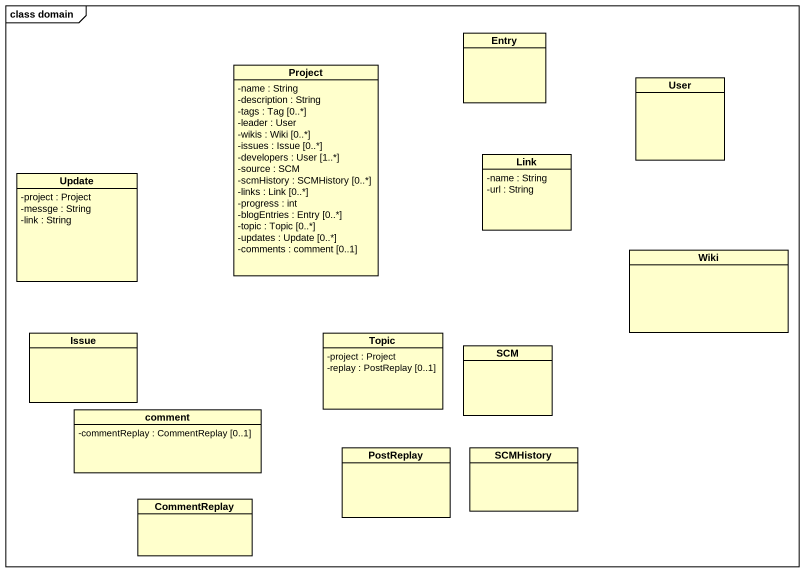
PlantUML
@startuml
mainframe class domain
hide circle
hide empty members
skinparam classAttributeIconSize 0
class Project {
  -name : String
  -description : String
  -tags : Tag [0..*]
  -leader : User
  -wikis : Wiki [0..*]
  -issues : Issue [0..*]
  -developers : User [1..*]
  -source : SCM
  -scmHistory : SCMHistory [0..*]
  -links : Link [0..*]
  -progress : int
  -blogEntries : Entry [0..*]
  -topic : Topic [0..*]
  -updates : Update [0..*]
  -comments : comment [0..1]
}
class Entry
class User
class Update {
  -project : Project
  -messge : String
  -link : String
}
class Link {
  -name : String
  -url : String
}
class Wiki
class Issue
class Topic {
  -project : Project
  -replay : PostReplay [0..1]
}
class SCM
class comment {
  -commentReplay : CommentReplay [0..1]
}
class PostReplay
class SCMHistory
class CommentReplay
@enduml
